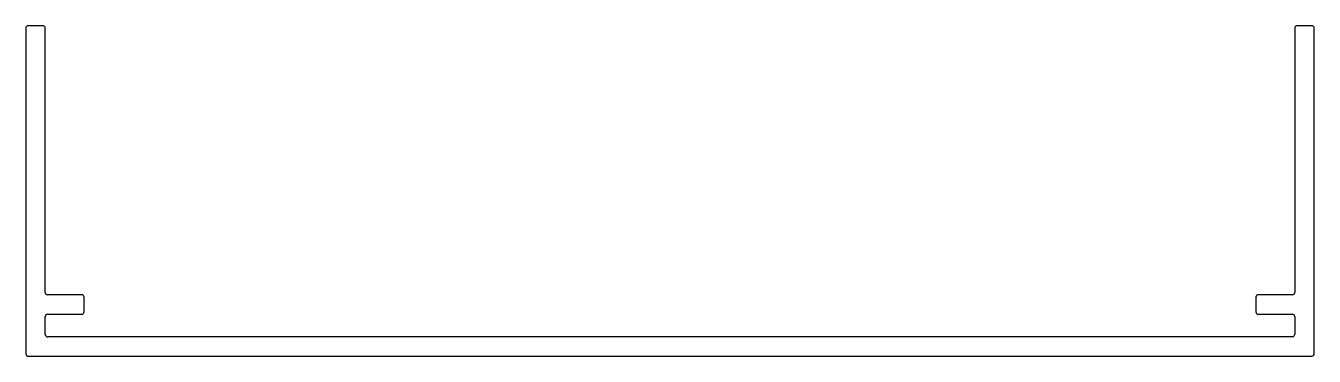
# Model space of a CAD drawing. Extents: x 5 to 215, y 4 to 58.
import ezdxf

# ---------------------------------------------------------------- set-up
doc = ezdxf.new("R2010")
doc.units = 0
doc.layers.get('0').update_dxf_attribs({"linetype": 'CONTINUOUS'})

msp = doc.modelspace()

# ---------------------------------------------------------------- linework, layer by layer
for p, q in [((5.02, 57.44), (5.02, 54.26)), ((7.81, 57.82), (5.4, 57.82)), ((8.19, 54.26), (8.19, 57.44)), ((212.16, 57.44), (212.16, 54.26)), ((214.95, 57.82), (212.54, 57.82)), ((215.33, 54.26), (215.33, 57.44)), ((5.02, 54.26), (5.02, 4.22)), ((8.19, 14.26), (8.19, 54.26)), ((212.16, 54.26), (212.16, 14.26)), ((215.33, 4.29), (215.33, 54.26)), ((14.16, 13.88), (8.57, 13.88)), ((14.54, 11.08), (14.54, 13.5)), ((205.81, 13.5), (205.81, 11.08)), ((211.77, 13.88), (206.19, 13.88)), ((8.57, 10.7), (14.16, 10.7)), ((206.19, 10.7), (211.77, 10.7)), ((8.19, 7.4), (8.19, 10.32)), ((212.16, 10.32), (212.16, 7.46)), ((211.77, 7.02), (8.64, 7.02)), ((5.46, 3.84), (214.95, 3.84))]:
    msp.add_line(p, q)
for centre, radius, start, end in [((5.4, 57.44), 0.381, 90, 180), ((7.81, 57.44), 0.381, 360, 90), ((212.54, 57.44), 0.381, 90, 180), ((214.95, 57.44), 0.381, 360, 90), ((8.57, 14.26), 0.381, 180, 270), ((14.16, 13.5), 0.381, 360, 90), ((206.19, 13.5), 0.381, 90, 180), ((211.77, 14.26), 0.381, 270, 0), ((8.57, 10.32), 0.381, 90, 180), ((14.16, 11.08), 0.381, 270, 0), ((206.19, 11.08), 0.381, 180, 270), ((211.77, 10.32), 0.381, 360, 90), ((8.61, 7.43), 0.414, 184.3987, 274.3987), ((211.74, 7.43), 0.414, 274.3987, 4.3987), ((5.43, 4.26), 0.414, 184.3987, 274.3987), ((214.92, 4.26), 0.414, 274.3987, 4.3987)]:
    msp.add_arc(centre, radius, start, end)

doc.saveas('drawing.dxf')
